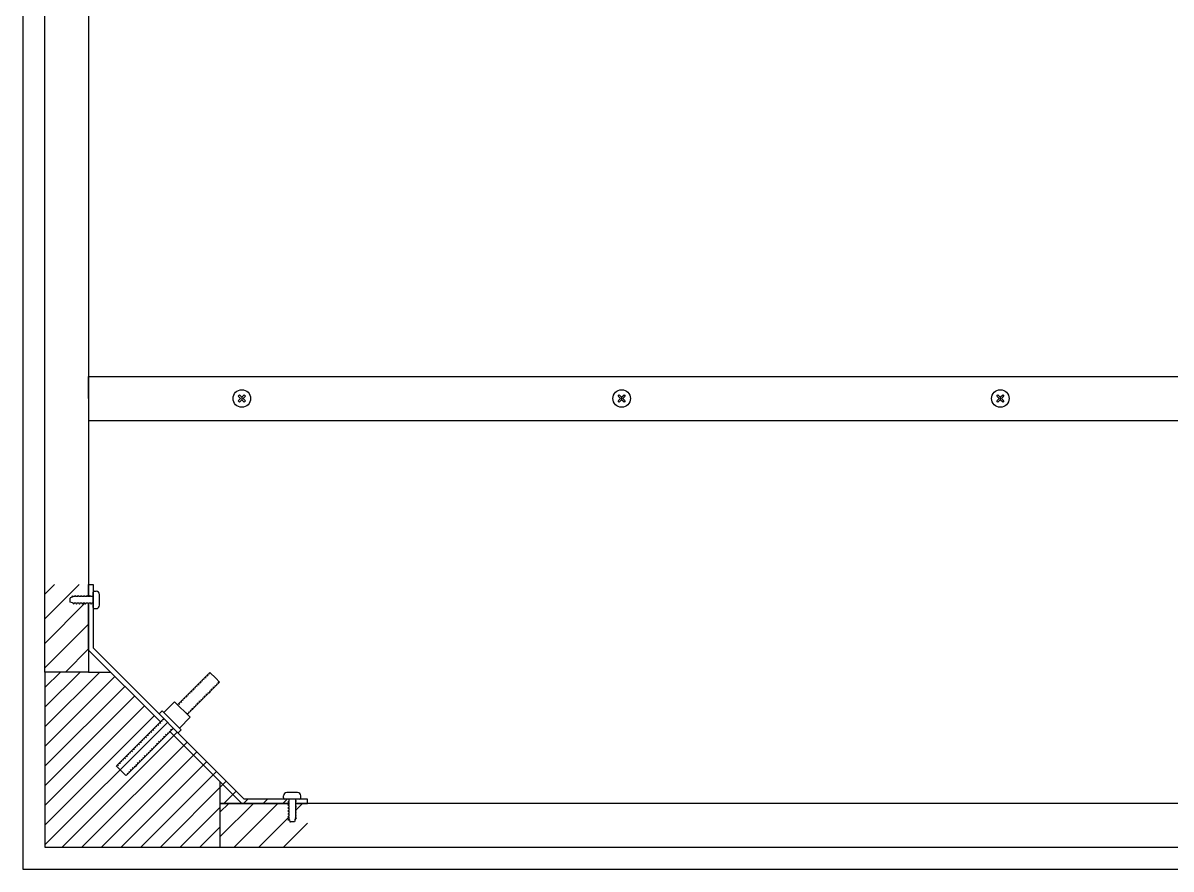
# Model space of a CAD drawing. Header units: millimetres. Extents: x 87 to 2337, y 122 to 625.
# Drawn here: x 1238.8 to 1291.3, y 385.5 to 424.2 of the extents above; entities that cross this region are included whole.
import ezdxf

# ---------------------------------------------------------------- set-up
doc = ezdxf.new("R2010")
doc.units = ezdxf.units.MM
doc.layers.get('0').update_dxf_attribs({"color": 255})
doc.layers.add('A-FURN', color=8, linetype='Continuous', lineweight=18)
doc.layers.add('GIUNZIONI', color=2, linetype='Continuous')
doc.layers.add('VITI', color=4, linetype='Continuous')
pattern_1 = [(45, (400.999, 67.72096), (-0.561266, 0.561266), [])]

msp = doc.modelspace()

# ---------------------------------------------------------------- hatches: boundary and pattern name
at = {"layer": 'A-FURN'}
h = msp.add_hatch(dxfattribs=at)
h.set_pattern_fill('ANSI31', color=256, scale=0.25)
h.set_pattern_definition(pattern_1)
edge = h.paths.add_edge_path()
edge.add_line((1241.849, 397.66), (1241.847, 397.66))
edge.add_line((1241.847, 397.66), (1241.837, 397.61))
edge.add_line((1241.837, 397.61), (1241.813, 397.66))
edge.add_line((1241.813, 397.66), (1241.714, 397.66))
edge.add_line((1241.714, 397.66), (1241.703, 397.61))
edge.add_line((1241.703, 397.61), (1241.679, 397.66))
edge.add_line((1241.679, 397.66), (1241.58, 397.66))
edge.add_line((1241.58, 397.66), (1241.569, 397.61))
edge.add_line((1241.569, 397.61), (1241.545, 397.66))
edge.add_line((1241.545, 397.66), (1241.446, 397.66))
edge.add_line((1241.446, 397.66), (1241.435, 397.61))
edge.add_line((1241.435, 397.61), (1241.411, 397.66))
edge.add_line((1241.411, 397.66), (1241.312, 397.66))
edge.add_line((1241.312, 397.66), (1241.302, 397.61))
edge.add_line((1241.302, 397.61), (1241.277, 397.66))
edge.add_line((1241.277, 397.66), (1241.178, 397.66))
edge.add_line((1241.178, 397.66), (1241.168, 397.61))
edge.add_line((1241.168, 397.61), (1241.143, 397.664))
edge.add_arc((1241.185, 397.86), 0.2, 249.444, 257.7361, ccw=False)
edge.add_line((1241.115, 397.673), (1241, 397.702))
edge.add_line((1241, 397.702), (1241, 397.899))
edge.add_spline(control_points=[(1241, 397.891), (1241, 397.899), (1241.006, 397.906), (1241.013, 397.909)], knot_values=[0, 0, 0, 0, 0.021554, 0.021554, 0.021554, 0.021554], degree=3, periodic=0)
edge.add_line((1241.013, 397.909), (1241.093, 397.939))
edge.add_line((1241.093, 397.939), (1241.098, 398.001))
edge.add_line((1241.098, 398.001), (1241.126, 397.951))
edge.add_arc((1241.185, 397.76), 0.2, 90, 107.0896, ccw=False)
edge.add_line((1241.185, 397.96), (1241.224, 397.96))
edge.add_line((1241.224, 397.96), (1241.23, 398.01))
edge.add_line((1241.23, 398.01), (1241.259, 397.96))
edge.add_line((1241.259, 397.96), (1241.357, 397.96))
edge.add_line((1241.357, 397.96), (1241.364, 398.01))
edge.add_line((1241.364, 398.01), (1241.392, 397.96))
edge.add_line((1241.392, 397.96), (1241.491, 397.96))
edge.add_line((1241.491, 397.96), (1241.497, 398.01))
edge.add_line((1241.497, 398.01), (1241.526, 397.96))
edge.add_line((1241.526, 397.96), (1241.625, 397.96))
edge.add_line((1241.625, 397.96), (1241.631, 398.01))
edge.add_line((1241.631, 398.01), (1241.66, 397.96))
edge.add_line((1241.66, 397.96), (1241.759, 397.96))
edge.add_line((1241.759, 397.96), (1241.765, 398.01))
edge.add_line((1241.765, 398.01), (1241.794, 397.96))
edge.add_line((1241.794, 397.96), (1241.849, 397.96))
edge.add_line((1241.849, 397.96), (1241.849, 398.51))
edge.add_line((1241.849, 398.51), (1239.849, 398.51))
edge.add_line((1239.849, 398.51), (1239.849, 394.51))
edge.add_line((1239.849, 394.51), (1241.849, 394.51))
edge.add_line((1241.849, 394.51), (1241.849, 397.66))
h = msp.add_hatch(dxfattribs=at)
h.set_pattern_fill('ANSI31', color=256, scale=0.2)
h.set_pattern_definition([(45, (400.999, 67.72096), (-0.4490128, 0.4490128), [])])
h.paths.add_polyline_path([(1241.849, 394.51), (1239.849, 394.51), (1239.849, 386.51), (1247.849, 386.51), (1247.849, 388.51), (1248.849, 388.51), (1250.999, 388.51), (1250.999, 388.554), (1250.949, 388.56), (1250.999, 388.589), (1250.999, 388.71), (1250.799, 388.71), (1248.949, 388.71), (1245.278, 392.381), (1245.257, 392.36), (1243.145, 390.248), (1243.123, 390.216), (1243.534, 389.805), (1243.568, 389.786), (1243.638, 389.857), (1243.638, 389.857), (1243.568, 389.786), (1243.534, 389.805), (1243.123, 390.216), (1243.145, 390.248), (1243.414, 390.516), (1243.414, 390.516), (1243.484, 390.587), (1244.696, 391.799), (1244.696, 391.799), (1244.766, 391.869), (1244.936, 392.039), (1244.936, 392.039), (1245.007, 392.11), (1245.128, 392.231), (1242.849, 394.51)])
h = msp.add_hatch(dxfattribs=at)
h.set_pattern_fill('ANSI31', color=256, scale=0.25)
h.set_pattern_definition(pattern_1)
h.paths.add_polyline_path([(1251.02, 387.754), (1250.958, 387.759), (1251.008, 387.787, -0.074706), (1250.999, 387.846), (1250.999, 387.885), (1250.949, 387.891), (1250.999, 387.92), (1250.999, 388.018), (1250.949, 388.025), (1250.999, 388.053), (1250.999, 388.152), (1250.949, 388.158), (1250.999, 388.187), (1250.999, 388.286), (1250.949, 388.292), (1250.999, 388.321), (1250.999, 388.42), (1250.949, 388.426), (1250.999, 388.455), (1250.999, 388.51), (1248.849, 388.51), (1247.849, 388.51), (1247.849, 386.51), (1251.849, 386.51), (1251.849, 388.51), (1251.299, 388.51), (1251.299, 388.508), (1251.349, 388.498), (1251.299, 388.474), (1251.299, 388.375), (1251.349, 388.364), (1251.299, 388.34), (1251.299, 388.241), (1251.349, 388.23), (1251.299, 388.206), (1251.299, 388.107), (1251.349, 388.096), (1251.299, 388.072), (1251.299, 387.973), (1251.349, 387.963), (1251.299, 387.938), (1251.299, 387.839), (1251.349, 387.829), (1251.294, 387.804, -0.036197), (1251.286, 387.776), (1251.257, 387.661), (1251.055, 387.661)])

# ---------------------------------------------------------------- linework, layer by layer
for p, q in [((1238.849, 469.51), (1238.849, 385.51)), ((1239.849, 394.51), (1239.849, 460.51)), ((1241.849, 457.06), (1241.849, 397.96)), ((1241.849, 407.01), (1241.849, 408.01)), ((1241.849, 408.01), (1307.849, 408.01)), ((1241.849, 407.01), (1241.849, 406.01)), ((1241.849, 406.01), (1307.849, 406.01)), ((1241.849, 397.96), (1241.849, 398.51)), ((1241.849, 397.66), (1241.849, 394.51)), ((1241.849, 395.51), (1241.849, 397.66)), ((1241.849, 395.51), (1241.849, 395.81)), ((1241.849, 394.51), (1239.849, 394.51)), ((1239.849, 394.51), (1239.849, 386.51)), ((1241.849, 394.51), (1242.849, 394.51)), ((1247.849, 389.51), (1247.849, 388.51)), ((1250.999, 388.51), (1247.849, 388.51)), ((1247.849, 388.51), (1247.849, 386.51)), ((1247.849, 388.51), (1248.849, 388.51)), ((1248.849, 388.51), (1249.149, 388.51)), ((1248.849, 388.51), (1250.999, 388.51)), ((1406.399, 388.51), (1251.299, 388.51)), ((1251.299, 388.51), (1251.849, 388.51)), ((1239.849, 386.51), (1247.849, 386.51)), ((1247.849, 386.51), (1409.849, 386.51)), ((1238.849, 385.51), (1418.849, 385.51)), ((1238.849, 385.51), (1247.849, 385.51))]:
    msp.add_line(p, q)
at = {"color": 4}
for p, q in [((1247.34, 394.443), (1247.391, 394.494)), ((1247.66, 394.225), (1247.391, 394.494)), ((1246.779, 393.882), (1246.85, 393.953)), ((1246.859, 393.962), (1246.93, 394.033)), ((1246.859, 393.962), (1246.894, 393.928)), ((1246.94, 394.043), (1247.01, 394.113)), ((1246.94, 394.043), (1246.974, 394.008)), ((1247.02, 394.123), (1247.09, 394.193)), ((1247.02, 394.123), (1247.054, 394.089)), ((1247.1, 394.203), (1247.171, 394.274)), ((1247.1, 394.203), (1247.134, 394.169)), ((1247.18, 394.283), (1247.251, 394.354)), ((1247.18, 394.283), (1247.214, 394.249)), ((1247.26, 394.363), (1247.331, 394.434)), ((1247.26, 394.363), (1247.294, 394.329)), ((1247.34, 394.443), (1247.374, 394.409)), ((1247.66, 394.225), (1247.833, 394.052)), ((1247.725, 393.944), (1247.691, 393.978)), ((1247.805, 394.024), (1247.735, 393.954)), ((1247.805, 394.024), (1247.735, 393.954)), ((1247.805, 394.024), (1247.771, 394.059)), ((1247.833, 394.052), (1247.805, 394.024)), ((1246.299, 393.402), (1246.369, 393.472)), ((1246.379, 393.482), (1246.449, 393.552)), ((1246.379, 393.482), (1246.413, 393.448)), ((1246.459, 393.562), (1246.529, 393.633)), ((1246.459, 393.562), (1246.493, 393.528)), ((1246.539, 393.642), (1246.61, 393.713)), ((1246.539, 393.642), (1246.573, 393.608)), ((1246.619, 393.722), (1246.69, 393.793)), ((1246.619, 393.722), (1246.653, 393.688)), ((1246.699, 393.802), (1246.77, 393.873)), ((1246.699, 393.802), (1246.733, 393.768)), ((1246.779, 393.882), (1246.813, 393.848)), ((1247.244, 393.463), (1247.174, 393.393)), ((1247.244, 393.463), (1247.21, 393.498)), ((1247.325, 393.544), (1247.254, 393.473)), ((1247.325, 393.544), (1247.254, 393.473)), ((1247.325, 393.544), (1247.29, 393.578)), ((1247.405, 393.624), (1247.334, 393.553)), ((1247.405, 393.624), (1247.371, 393.658)), ((1247.485, 393.704), (1247.414, 393.633)), ((1247.485, 393.704), (1247.414, 393.633)), ((1247.485, 393.704), (1247.451, 393.738)), ((1247.565, 393.784), (1247.494, 393.713)), ((1247.565, 393.784), (1247.531, 393.818)), ((1247.645, 393.864), (1247.574, 393.793)), ((1247.645, 393.864), (1247.574, 393.793)), ((1247.645, 393.864), (1247.611, 393.898)), ((1247.725, 393.944), (1247.655, 393.874)), ((1245.778, 393.15), (1245.284, 392.655)), ((1246.492, 392.442), (1245.778, 393.15)), ((1245.913, 393.016), (1245.969, 393.071)), ((1245.978, 393.081), (1246.049, 393.152)), ((1245.978, 393.081), (1246.012, 393.047)), ((1246.058, 393.161), (1246.129, 393.232)), ((1246.058, 393.161), (1246.092, 393.127)), ((1246.138, 393.241), (1246.209, 393.312)), ((1246.138, 393.241), (1246.172, 393.207)), ((1246.218, 393.321), (1246.289, 393.392)), ((1246.218, 393.321), (1246.252, 393.287)), ((1246.299, 393.402), (1246.333, 393.367)), ((1246.683, 392.902), (1246.613, 392.832)), ((1246.683, 392.902), (1246.613, 392.832)), ((1246.683, 392.902), (1246.649, 392.937)), ((1246.764, 392.983), (1246.693, 392.912)), ((1246.764, 392.983), (1246.729, 393.017)), ((1246.844, 393.063), (1246.773, 392.992)), ((1246.844, 393.063), (1246.773, 392.992)), ((1246.844, 393.063), (1246.81, 393.097)), ((1246.924, 393.143), (1246.853, 393.072)), ((1246.924, 393.143), (1246.89, 393.177)), ((1247.004, 393.223), (1246.933, 393.152)), ((1247.004, 393.223), (1246.933, 393.152)), ((1247.004, 393.223), (1246.97, 393.257)), ((1247.084, 393.303), (1247.013, 393.232)), ((1247.084, 393.303), (1247.05, 393.337)), ((1247.164, 393.383), (1247.094, 393.313)), ((1247.164, 393.383), (1247.094, 393.313)), ((1247.164, 393.383), (1247.13, 393.417)), ((1243.145, 390.248), (1245.276, 392.379)), ((1245.205, 392.733), (1245.064, 392.591)), ((1246.075, 391.87), (1245.205, 392.733)), ((1245.205, 392.733), (1245.284, 392.655)), ((1245.257, 392.36), (1245.276, 392.379)), ((1246.492, 392.442), (1245.997, 391.947)), ((1246.372, 392.591), (1246.301, 392.632)), ((1246.363, 392.582), (1246.329, 392.616)), ((1246.363, 392.582), (1246.357, 392.576)), ((1246.443, 392.662), (1246.372, 392.591)), ((1246.443, 392.662), (1246.409, 392.696)), ((1246.523, 392.742), (1246.453, 392.671)), ((1246.523, 392.742), (1246.453, 392.671)), ((1246.523, 392.742), (1246.489, 392.776)), ((1246.603, 392.822), (1246.533, 392.752)), ((1246.603, 392.822), (1246.569, 392.856)), ((1243.568, 389.786), (1245.718, 391.937)), ((1244.696, 391.799), (1244.766, 391.869)), ((1244.776, 391.879), (1244.847, 391.95)), ((1244.776, 391.879), (1244.81, 391.845)), ((1244.856, 391.959), (1244.927, 392.03)), ((1244.856, 391.959), (1244.89, 391.925)), ((1244.936, 392.039), (1245.007, 392.11)), ((1244.936, 392.039), (1244.97, 392.005)), ((1245.016, 392.119), (1245.087, 392.19)), ((1245.016, 392.119), (1245.05, 392.085)), ((1245.096, 392.199), (1245.167, 392.27)), ((1245.096, 392.199), (1245.131, 392.165)), ((1245.177, 392.28), (1245.247, 392.35)), ((1245.177, 392.28), (1245.211, 392.245)), ((1245.257, 392.36), (1245.291, 392.326)), ((1245.642, 391.861), (1245.571, 391.79)), ((1245.642, 391.861), (1245.608, 391.895)), ((1245.718, 391.937), (1245.651, 391.87)), ((1246.075, 391.87), (1245.934, 391.728)), ((1246.075, 391.87), (1245.997, 391.947)), ((1244.215, 391.318), (1244.286, 391.389)), ((1244.295, 391.398), (1244.366, 391.469)), ((1244.295, 391.398), (1244.329, 391.364)), ((1244.375, 391.478), (1244.446, 391.549)), ((1244.375, 391.478), (1244.409, 391.444)), ((1244.455, 391.558), (1244.526, 391.629)), ((1244.455, 391.558), (1244.489, 391.524)), ((1244.535, 391.638), (1244.606, 391.709)), ((1244.535, 391.638), (1244.57, 391.604)), ((1244.616, 391.719), (1244.686, 391.789)), ((1244.616, 391.719), (1244.65, 391.684)), ((1244.696, 391.799), (1244.73, 391.765)), ((1245.081, 391.3), (1245.047, 391.334)), ((1245.161, 391.38), (1245.09, 391.309)), ((1245.161, 391.38), (1245.127, 391.414)), ((1245.241, 391.46), (1245.17, 391.389)), ((1245.241, 391.46), (1245.17, 391.389)), ((1245.241, 391.46), (1245.207, 391.494)), ((1245.321, 391.54), (1245.25, 391.469)), ((1245.321, 391.54), (1245.287, 391.574)), ((1245.401, 391.62), (1245.331, 391.549)), ((1245.401, 391.62), (1245.331, 391.549)), ((1245.401, 391.62), (1245.367, 391.654)), ((1245.481, 391.7), (1245.411, 391.63)), ((1245.481, 391.7), (1245.447, 391.734)), ((1245.562, 391.78), (1245.491, 391.71)), ((1245.562, 391.78), (1245.491, 391.71)), ((1245.562, 391.78), (1245.527, 391.815)), ((1243.654, 390.757), (1243.725, 390.828)), ((1243.734, 390.837), (1243.805, 390.908)), ((1243.734, 390.837), (1243.768, 390.803)), ((1243.814, 390.917), (1243.885, 390.988)), ((1243.814, 390.917), (1243.848, 390.883)), ((1243.894, 390.997), (1243.965, 391.068)), ((1243.894, 390.997), (1243.929, 390.963)), ((1243.975, 391.077), (1244.045, 391.148)), ((1243.975, 391.077), (1244.009, 391.043)), ((1244.055, 391.158), (1244.125, 391.228)), ((1244.055, 391.158), (1244.089, 391.123)), ((1244.135, 391.238), (1244.205, 391.308)), ((1244.135, 391.238), (1244.169, 391.204)), ((1244.215, 391.318), (1244.249, 391.284)), ((1244.6, 390.819), (1244.529, 390.748)), ((1244.6, 390.819), (1244.529, 390.748)), ((1244.6, 390.819), (1244.566, 390.853)), ((1244.68, 390.899), (1244.609, 390.828)), ((1244.68, 390.899), (1244.646, 390.933)), ((1244.76, 390.979), (1244.689, 390.908)), ((1244.76, 390.979), (1244.689, 390.908)), ((1244.76, 390.979), (1244.726, 391.013)), ((1244.84, 391.059), (1244.77, 390.988)), ((1244.84, 391.059), (1244.806, 391.093)), ((1244.92, 391.139), (1244.85, 391.069)), ((1244.92, 391.139), (1244.85, 391.069)), ((1244.92, 391.139), (1244.886, 391.173)), ((1245.001, 391.219), (1244.93, 391.149)), ((1245.001, 391.219), (1244.966, 391.254)), ((1245.081, 391.3), (1245.01, 391.229)), ((1245.081, 391.3), (1245.01, 391.229)), ((1243.173, 390.276), (1243.244, 390.347)), ((1243.253, 390.356), (1243.324, 390.427)), ((1243.253, 390.356), (1243.287, 390.322)), ((1243.333, 390.436), (1243.404, 390.507)), ((1243.333, 390.436), (1243.368, 390.402)), ((1243.414, 390.516), (1243.484, 390.587)), ((1243.414, 390.516), (1243.448, 390.482)), ((1243.494, 390.597), (1243.564, 390.667)), ((1243.494, 390.597), (1243.528, 390.562)), ((1243.574, 390.677), (1243.645, 390.747)), ((1243.574, 390.677), (1243.608, 390.643)), ((1243.654, 390.757), (1243.688, 390.723)), ((1244.039, 390.258), (1244.005, 390.292)), ((1244.119, 390.338), (1244.048, 390.267)), ((1244.119, 390.338), (1244.048, 390.267)), ((1244.119, 390.338), (1244.085, 390.372)), ((1244.199, 390.418), (1244.128, 390.347)), ((1244.199, 390.418), (1244.165, 390.452)), ((1244.279, 390.498), (1244.209, 390.427)), ((1244.279, 390.498), (1244.209, 390.427)), ((1244.279, 390.498), (1244.245, 390.532)), ((1244.359, 390.578), (1244.289, 390.508)), ((1244.359, 390.578), (1244.325, 390.612)), ((1244.44, 390.658), (1244.369, 390.588)), ((1244.44, 390.658), (1244.369, 390.588)), ((1244.44, 390.658), (1244.405, 390.693)), ((1244.52, 390.739), (1244.449, 390.668)), ((1244.52, 390.739), (1244.486, 390.773)), ((1243.123, 390.216), (1243.145, 390.248)), ((1243.534, 389.805), (1243.123, 390.216)), ((1243.145, 390.248), (1243.164, 390.267)), ((1243.173, 390.276), (1243.207, 390.242)), ((1243.568, 389.786), (1243.534, 389.805)), ((1243.638, 389.857), (1243.568, 389.786)), ((1243.638, 389.857), (1243.568, 389.786)), ((1243.638, 389.857), (1243.604, 389.891)), ((1243.718, 389.937), (1243.648, 389.866)), ((1243.718, 389.937), (1243.684, 389.971)), ((1243.799, 390.017), (1243.728, 389.947)), ((1243.799, 390.017), (1243.728, 389.947)), ((1243.799, 390.017), (1243.764, 390.051)), ((1243.879, 390.097), (1243.808, 390.027)), ((1243.879, 390.097), (1243.845, 390.132)), ((1243.959, 390.178), (1243.888, 390.107)), ((1243.959, 390.178), (1243.888, 390.107)), ((1243.959, 390.178), (1243.925, 390.212)), ((1244.039, 390.258), (1243.968, 390.187))]:
    msp.add_line(p, q, dxfattribs=at)
at = {"layer": 'GIUNZIONI'}
for p, q in [((1241.849, 398.51), (1242.049, 398.51)), ((1242.049, 398.51), (1242.049, 395.61)), ((1242.049, 398.51), (1242.049, 398.16)), ((1242.049, 395.61), (1248.949, 388.71)), ((1241.849, 395.51), (1245.128, 392.231)), ((1245.566, 391.793), (1248.849, 388.51)), ((1250.799, 388.71), (1248.949, 388.71)), ((1251.849, 388.71), (1251.499, 388.71)), ((1251.849, 388.51), (1251.849, 388.71))]:
    msp.add_line(p, q, dxfattribs=at)
at = {"layer": 'VITI'}
for p, q in [((1248.684, 407.12), (1248.739, 407.175)), ((1248.684, 407.12), (1248.739, 407.175)), ((1248.794, 407.01), (1248.684, 407.12)), ((1248.794, 407.01), (1248.684, 407.12)), ((1248.739, 407.175), (1248.849, 407.065)), ((1248.739, 407.175), (1248.849, 407.065)), ((1248.849, 407.065), (1248.959, 407.175)), ((1248.849, 407.065), (1248.959, 407.175)), ((1248.849, 407.065), (1248.849, 406.955)), ((1248.849, 407.065), (1248.849, 406.955)), ((1249.014, 407.12), (1248.904, 407.01)), ((1249.014, 407.12), (1248.904, 407.01)), ((1248.959, 407.175), (1249.014, 407.12)), ((1248.959, 407.175), (1249.014, 407.12)), ((1266.039, 407.12), (1266.094, 407.175)), ((1266.039, 407.12), (1266.094, 407.175)), ((1266.149, 407.01), (1266.039, 407.12)), ((1266.149, 407.01), (1266.039, 407.12)), ((1266.094, 407.175), (1266.204, 407.065)), ((1266.094, 407.175), (1266.204, 407.065)), ((1266.204, 407.065), (1266.314, 407.175)), ((1266.204, 407.065), (1266.314, 407.175)), ((1266.204, 407.065), (1266.204, 406.955)), ((1266.204, 407.065), (1266.204, 406.955)), ((1266.369, 407.12), (1266.259, 407.01)), ((1266.369, 407.12), (1266.259, 407.01)), ((1266.314, 407.175), (1266.369, 407.12)), ((1266.314, 407.175), (1266.369, 407.12)), ((1283.339, 407.12), (1283.394, 407.175)), ((1283.339, 407.12), (1283.394, 407.175)), ((1283.449, 407.01), (1283.339, 407.12)), ((1283.449, 407.01), (1283.339, 407.12)), ((1283.394, 407.175), (1283.504, 407.065)), ((1283.394, 407.175), (1283.504, 407.065)), ((1283.504, 407.065), (1283.614, 407.175)), ((1283.504, 407.065), (1283.614, 407.175)), ((1283.504, 407.065), (1283.504, 406.955)), ((1283.504, 407.065), (1283.504, 406.955)), ((1283.669, 407.12), (1283.559, 407.01)), ((1283.669, 407.12), (1283.559, 407.01)), ((1283.614, 407.175), (1283.669, 407.12)), ((1283.614, 407.175), (1283.669, 407.12)), ((1248.684, 406.9), (1248.794, 407.01)), ((1248.684, 406.9), (1248.794, 407.01)), ((1248.739, 406.845), (1248.684, 406.9)), ((1248.739, 406.845), (1248.684, 406.9)), ((1248.849, 406.955), (1248.739, 406.845)), ((1248.849, 406.955), (1248.739, 406.845)), ((1248.959, 406.845), (1248.849, 406.955)), ((1248.959, 406.845), (1248.849, 406.955)), ((1248.904, 407.01), (1249.014, 406.9)), ((1248.904, 407.01), (1249.014, 406.9)), ((1249.014, 406.9), (1248.959, 406.845)), ((1249.014, 406.9), (1248.959, 406.845)), ((1266.039, 406.9), (1266.149, 407.01)), ((1266.039, 406.9), (1266.149, 407.01)), ((1266.094, 406.845), (1266.039, 406.9)), ((1266.094, 406.845), (1266.039, 406.9)), ((1266.204, 406.955), (1266.094, 406.845)), ((1266.204, 406.955), (1266.094, 406.845)), ((1266.314, 406.845), (1266.204, 406.955)), ((1266.314, 406.845), (1266.204, 406.955)), ((1266.259, 407.01), (1266.369, 406.9)), ((1266.259, 407.01), (1266.369, 406.9)), ((1266.369, 406.9), (1266.314, 406.845)), ((1266.369, 406.9), (1266.314, 406.845)), ((1283.339, 406.9), (1283.449, 407.01)), ((1283.339, 406.9), (1283.449, 407.01)), ((1283.394, 406.845), (1283.339, 406.9)), ((1283.394, 406.845), (1283.339, 406.9)), ((1283.504, 406.955), (1283.394, 406.845)), ((1283.504, 406.955), (1283.394, 406.845)), ((1283.614, 406.845), (1283.504, 406.955)), ((1283.614, 406.845), (1283.504, 406.955)), ((1283.559, 407.01), (1283.669, 406.9)), ((1283.559, 407.01), (1283.669, 406.9)), ((1283.669, 406.9), (1283.614, 406.845)), ((1283.669, 406.9), (1283.614, 406.845)), ((1242.049, 397.46), (1242.049, 398.16)), ((1242.099, 398.21), (1242.199, 398.21)), ((1242.199, 398.21), (1242.199, 398.21)), ((1241, 397.706), (1241, 397.891)), ((1241.115, 397.673), (1241.005, 397.701)), ((1241.093, 397.939), (1241.013, 397.909)), ((1241.098, 398.001), (1241.093, 397.939)), ((1241.126, 397.951), (1241.098, 398.001)), ((1241.143, 397.664), (1241.168, 397.61)), ((1241.168, 397.61), (1241.178, 397.66)), ((1241.224, 397.96), (1241.185, 397.96)), ((1241.277, 397.66), (1241.185, 397.66)), ((1241.23, 398.01), (1241.224, 397.96)), ((1241.259, 397.96), (1241.23, 398.01)), ((1241.357, 397.96), (1241.259, 397.96)), ((1241.277, 397.66), (1241.302, 397.61)), ((1241.302, 397.61), (1241.312, 397.66)), ((1241.411, 397.66), (1241.312, 397.66)), ((1241.364, 398.01), (1241.357, 397.96)), ((1241.392, 397.96), (1241.364, 398.01)), ((1241.491, 397.96), (1241.392, 397.96)), ((1241.411, 397.66), (1241.435, 397.61)), ((1241.435, 397.61), (1241.446, 397.66)), ((1241.545, 397.66), (1241.446, 397.66)), ((1241.497, 398.01), (1241.491, 397.96)), ((1241.526, 397.96), (1241.497, 398.01)), ((1241.625, 397.96), (1241.526, 397.96)), ((1241.545, 397.66), (1241.569, 397.61)), ((1241.569, 397.61), (1241.58, 397.66)), ((1241.679, 397.66), (1241.58, 397.66)), ((1241.631, 398.01), (1241.625, 397.96)), ((1241.66, 397.96), (1241.631, 398.01)), ((1241.759, 397.96), (1241.66, 397.96)), ((1241.679, 397.66), (1241.703, 397.61)), ((1241.703, 397.61), (1241.714, 397.66)), ((1241.813, 397.66), (1241.714, 397.66)), ((1241.765, 398.01), (1241.759, 397.96)), ((1241.794, 397.96), (1241.765, 398.01)), ((1241.893, 397.96), (1241.794, 397.96)), ((1241.813, 397.66), (1241.837, 397.61)), ((1241.837, 397.61), (1241.847, 397.66)), ((1241.946, 397.66), (1241.847, 397.66)), ((1241.899, 398.01), (1241.893, 397.96)), ((1241.928, 397.96), (1241.899, 398.01)), ((1242.049, 397.96), (1241.928, 397.96)), ((1241.946, 397.66), (1241.971, 397.61)), ((1241.971, 397.61), (1241.981, 397.66)), ((1242.049, 397.66), (1241.981, 397.66)), ((1242.349, 397.56), (1242.349, 398.06)), ((1242.099, 397.41), (1242.199, 397.41)), ((1242.199, 397.41), (1242.199, 397.41)), ((1250.749, 388.76), (1250.749, 388.86)), ((1250.749, 388.86), (1250.749, 388.86)), ((1251.499, 388.71), (1250.799, 388.71)), ((1251.399, 389.01), (1250.899, 389.01)), ((1250.999, 388.71), (1250.999, 388.589)), ((1251.299, 388.71), (1251.299, 388.642)), ((1251.549, 388.76), (1251.549, 388.86)), ((1251.549, 388.86), (1251.549, 388.86)), ((1250.999, 388.589), (1250.949, 388.56)), ((1250.949, 388.56), (1250.999, 388.554)), ((1250.999, 388.455), (1250.949, 388.426)), ((1250.949, 388.426), (1250.999, 388.42)), ((1250.999, 388.321), (1250.949, 388.292)), ((1250.949, 388.292), (1250.999, 388.286)), ((1250.999, 388.187), (1250.949, 388.158)), ((1250.999, 388.554), (1250.999, 388.455)), ((1250.999, 388.42), (1250.999, 388.321)), ((1250.999, 388.286), (1250.999, 388.187)), ((1251.349, 388.632), (1251.299, 388.642)), ((1251.299, 388.607), (1251.349, 388.632)), ((1251.299, 388.607), (1251.299, 388.508)), ((1251.349, 388.498), (1251.299, 388.508)), ((1251.299, 388.474), (1251.349, 388.498)), ((1251.299, 388.474), (1251.299, 388.375)), ((1251.349, 388.364), (1251.299, 388.375)), ((1251.299, 388.34), (1251.349, 388.364)), ((1251.299, 388.34), (1251.299, 388.241)), ((1251.349, 388.23), (1251.299, 388.241)), ((1251.299, 388.206), (1251.349, 388.23)), ((1251.299, 388.206), (1251.299, 388.107)), ((1250.949, 388.158), (1250.999, 388.152)), ((1250.999, 388.053), (1250.949, 388.025)), ((1250.949, 388.025), (1250.999, 388.018)), ((1250.999, 387.92), (1250.949, 387.891)), ((1250.949, 387.891), (1250.999, 387.885)), ((1251.008, 387.787), (1250.958, 387.759)), ((1250.958, 387.759), (1251.02, 387.754)), ((1250.999, 388.152), (1250.999, 388.053)), ((1250.999, 388.018), (1250.999, 387.92)), ((1250.999, 387.885), (1250.999, 387.846)), ((1251.02, 387.754), (1251.05, 387.674)), ((1251.253, 387.661), (1251.067, 387.661)), ((1251.286, 387.776), (1251.258, 387.665)), ((1251.294, 387.804), (1251.349, 387.829)), ((1251.349, 388.096), (1251.299, 388.107)), ((1251.299, 388.072), (1251.349, 388.096)), ((1251.299, 388.072), (1251.299, 387.973)), ((1251.349, 387.963), (1251.299, 387.973)), ((1251.299, 387.938), (1251.349, 387.963)), ((1251.299, 387.938), (1251.299, 387.846)), ((1251.349, 387.829), (1251.299, 387.839))]:
    msp.add_line(p, q, dxfattribs=at)
for centre in [(1248.849, 407.01), (1248.849, 407.01), (1266.204, 407.01), (1266.204, 407.01), (1283.504, 407.01), (1283.504, 407.01)]:
    msp.add_circle(centre, 0.4, dxfattribs=at)
for centre, radius, start, end in [((1242.099, 398.16), 0.05, 90, 180), ((1242.199, 398.06), 0.15, 0, 90), ((1241.185, 397.86), 0.2, 249.444, 257.7361), ((1241.185, 397.76), 0.2, 90, 107.0896), ((1241.185, 397.86), 0.2, 268.0665, 270), ((1242.099, 397.46), 0.05, 180, 270), ((1242.199, 397.56), 0.15, 270, 0), ((1250.899, 388.86), 0.15, 90, 180), ((1250.799, 388.76), 0.05, 180, 270), ((1251.399, 388.86), 0.15, 0, 90), ((1251.499, 388.76), 0.05, 270, 0), ((1251.199, 387.846), 0.2, 180, 197.0896), ((1251.099, 387.846), 0.2, 339.444, 347.7361), ((1251.099, 387.846), 0.2, 358.0665, 0)]:
    msp.add_arc(centre, radius, start, end, dxfattribs=at)
for points in [[(1241.013, 397.909), (1241.006, 397.906), (1241, 397.899), (1241, 397.891)], [(1241.005, 397.701), (1241.002, 397.701), (1241, 397.703), (1241, 397.706)], [(1251.05, 387.674), (1251.052, 387.667), (1251.06, 387.661), (1251.067, 387.661)], [(1251.258, 387.665), (1251.258, 387.663), (1251.255, 387.661), (1251.253, 387.661)]]:
    msp.add_open_spline(points, degree=3, dxfattribs=at)

doc.saveas('drawing.dxf')
